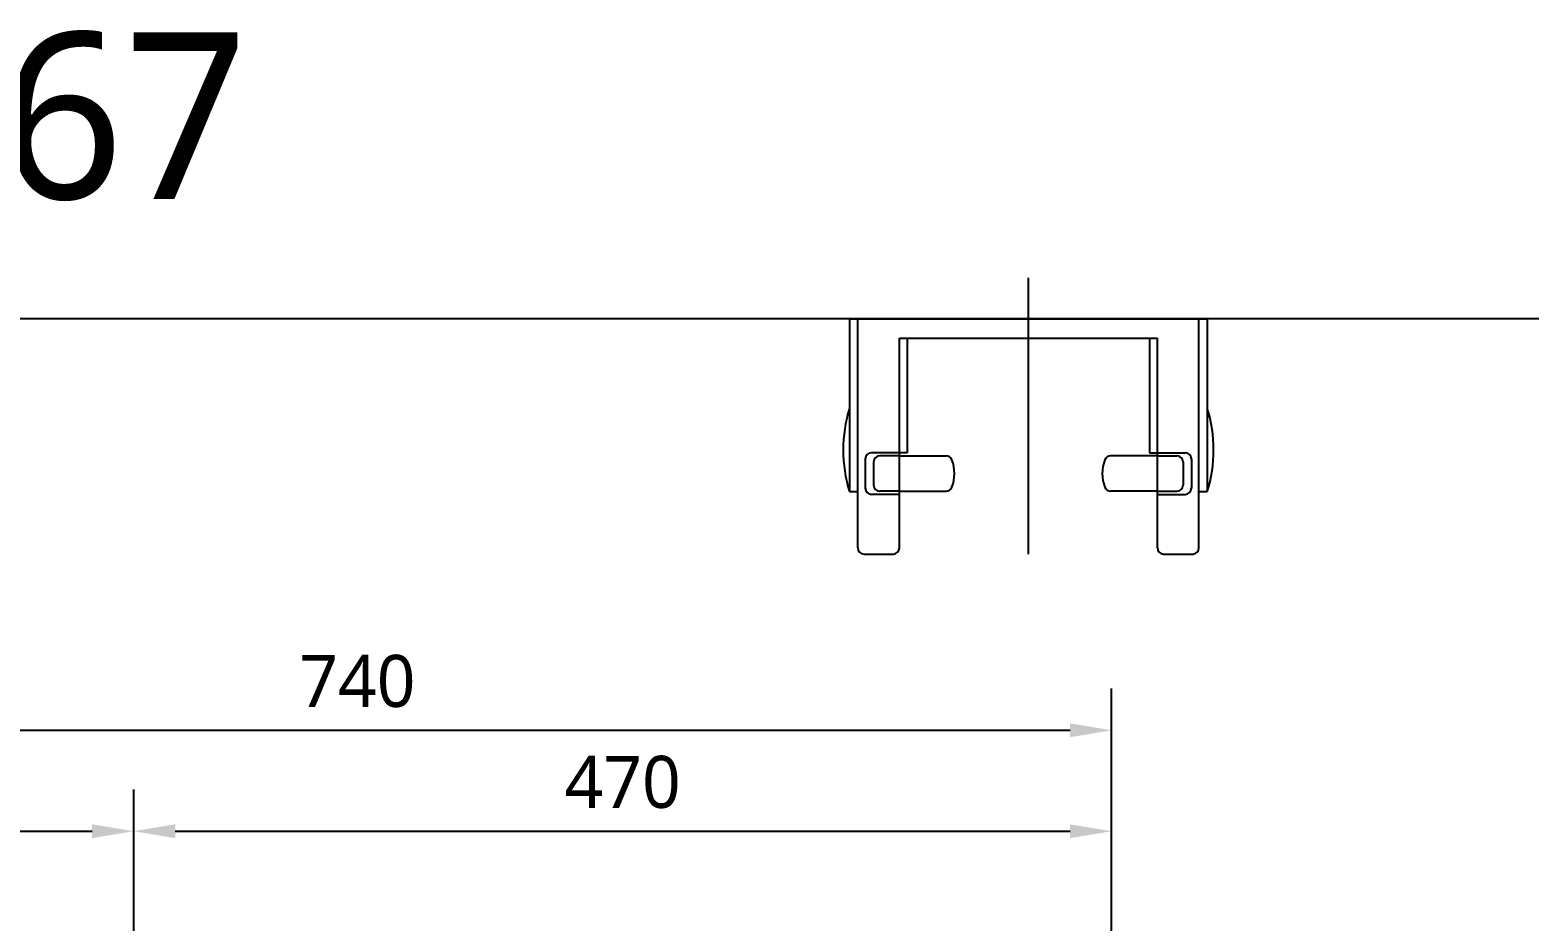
# Model space of a CAD drawing. Extents: x 2801 to 5435, y -53 to 2196.
# Drawn here: x 3215 to 3935, y 1768 to 2196 of the extents above; entities that cross this region are included whole.
import ezdxf

# ---------------------------------------------------------------- set-up
doc = ezdxf.new("R2010")
doc.units = 0
doc.header["$LTSCALE"] = 20
doc.header["$MEASUREMENT"] = 0
doc.layers.get('0').update_dxf_attribs({"linetype": 'CONTINUOUS'})
doc.layers.get('DEFPOINTS').update_dxf_attribs({"linetype": 'CONTINUOUS'})
for name, color, linetype in [('1', 1, 'CONTINUOUS'), ('3', 3, 'CONTINUOUS'), ('4', 4, 'CONTINUOUS'), ('6', 6, 'CONTINUOUS')]:
    doc.layers.add(name, color=color, linetype=linetype)
doc.styles.add('GHS', font='romans', dxfattribs={"bigfont": 'ghs'})
doc.styles.get("Standard").update_dxf_attribs({"font": 'NanumGothic.ttf'})
doc.dimstyles.get("Standard").update_dxf_attribs({"dimtxt": 0.18, "dimasz": 0.18, "dimexe": 0.18, "dimexo": 0.0625, "dimgap": 0.09, "dimtad": 0, "dimtih": 1, "dimtoh": 1, "dimdec": 4, "dimzin": 0, "dimdsep": 46, "dimtxsty": 'Standard', "dimcen": 0.09, "dimadec": 0, "dimazin": 0, "dimtfac": 1, "dimtdec": 4, "dimtofl": 0, "dimtmove": 0, "dimatfit": 3, "dimfxl": 0, "dimtolj": 1, "dimtzin": 0, "dimarcsym": 0})

# ---------------------------------------------------------------- blocks, each defined once
blk = doc.blocks.new('*D56')
at = {"layer": '3', "color": 3, "lineweight": -2}
for p, q in [((2994.37, 1702.68), (2994.37, 1880.03)), ((3734.37, 1557.68), (3734.37, 1880.03)), ((3014.37, 1860.03), (3714.37, 1860.03))]:
    blk.add_line(p, q, dxfattribs=at)
at = {"layer": '3', "color": 3}
for points in [[(3014.37, 1863.36), (3014.37, 1856.69), (2994.37, 1860.03)], [(3714.37, 1863.36), (3714.37, 1856.69), (3734.37, 1860.03)]]:
    blk.add_solid(points, dxfattribs=at)
at = {"layer": 'DEFPOINTS', "color": 0}
for p in [(3734.37, 1860.03), (2994.37, 1702.68), (3734.37, 1557.68)]:
    blk.add_point(p, dxfattribs=at)
at = {"layer": '3', "color": 2, "insert": (3371.87, 1883.55), "char_height": 25, "attachment_point": 5}
blk.add_mtext('\\A1;740', dxfattribs=at)
blk = doc.blocks.new('*D57')
at = {"layer": '3', "color": 3, "lineweight": -2}
for p, q in [((3099.37, 1627.68), (3099.37, 1831.53)), ((3264.37, 1627.68), (3264.37, 1831.53)), ((3119.37, 1811.53), (3244.37, 1811.53))]:
    blk.add_line(p, q, dxfattribs=at)
at = {"layer": '3', "color": 3}
for points in [[(3119.37, 1814.87), (3119.37, 1808.2), (3099.37, 1811.53)], [(3244.37, 1814.87), (3244.37, 1808.2), (3264.37, 1811.53)]]:
    blk.add_solid(points, dxfattribs=at)
at = {"layer": 'DEFPOINTS', "color": 0}
for p in [(3264.37, 1811.53), (3099.37, 1627.68), (3264.37, 1627.68)]:
    blk.add_point(p, dxfattribs=at)
at = {"layer": '3', "color": 2, "insert": (3181.87, 1835.14), "char_height": 25, "attachment_point": 5}
blk.add_mtext('\\A1;165', dxfattribs=at)
blk = doc.blocks.new('*D58')
at = {"layer": '3', "color": 3, "lineweight": -2}
for p, q in [((3264.37, 1627.68), (3264.37, 1831.53)), ((3734.37, 1557.68), (3734.37, 1831.53)), ((3284.37, 1811.53), (3714.37, 1811.53))]:
    blk.add_line(p, q, dxfattribs=at)
at = {"layer": '3', "color": 3}
for points in [[(3284.37, 1814.87), (3284.37, 1808.2), (3264.37, 1811.53)], [(3714.37, 1814.87), (3714.37, 1808.2), (3734.37, 1811.53)]]:
    blk.add_solid(points, dxfattribs=at)
at = {"layer": 'DEFPOINTS', "color": 0}
for p in [(3734.37, 1811.53), (3264.37, 1627.68), (3734.37, 1557.68)]:
    blk.add_point(p, dxfattribs=at)
at = {"layer": '3', "color": 2, "insert": (3499.37, 1835.05), "char_height": 25, "attachment_point": 5}
blk.add_mtext('\\A1;470', dxfattribs=at)

msp = doc.modelspace()

# ---------------------------------------------------------------- linework, layer by layer
at = {"layer": '1'}
msp.add_line((3694.36608, 1944.67694), (3694.36608, 2077.4356), dxfattribs=at)
at = {"layer": '4'}
for p, q in [((3608.36608, 2057.67694), (3780.36608, 2057.67694)), ((3608.36608, 2057.67694), (3608.36608, 1974.67694)), ((3612.36608, 1947.67694), (3612.36608, 2057.67694)), ((3776.36608, 1947.67694), (3776.36608, 2057.67694)), ((3780.36608, 2057.67694), (3780.36608, 1974.67694)), ((3632.36608, 2048.37125), (3756.36608, 2048.37125)), ((3632.36608, 1947.67694), (3632.36608, 2048.37125)), ((3636.13859, 2048.37125), (3636.13859, 1993.37125)), ((3752.59356, 2048.37125), (3752.59356, 1993.37125)), ((3756.36608, 1947.67694), (3756.36608, 2048.37125)), ((3615.99127, 1990.37125), (3615.99127, 1976.37125)), ((3632.36608, 1993.37125), (3618.99127, 1993.37125)), ((3619.99127, 1988.87125), (3619.99127, 1977.87125)), ((3632.36608, 1991.87125), (3622.99127, 1991.87125)), ((3636.13859, 1993.37125), (3632.36608, 1993.37125)), ((3632.36608, 1991.87125), (3654.82101, 1991.87125)), ((3756.36608, 1991.87125), (3733.91115, 1991.87125)), ((3752.59356, 1993.37125), (3756.36608, 1993.37125)), ((3756.36608, 1993.37125), (3769.74088, 1993.37125)), ((3756.36608, 1991.87125), (3765.74088, 1991.87125)), ((3768.74088, 1988.87125), (3768.74088, 1977.87125)), ((3772.74088, 1990.37125), (3772.74088, 1976.37125)), ((3608.36608, 1974.67694), (3612.36608, 1974.67694)), ((3632.36608, 1974.87125), (3622.99127, 1974.87125)), ((3632.36608, 1974.87125), (3654.82101, 1974.87125)), ((3756.36608, 1974.87125), (3733.91115, 1974.87125)), ((3756.36608, 1974.87125), (3765.74088, 1974.87125)), ((3776.36608, 1974.67694), (3780.36608, 1974.67694)), ((3632.36608, 1973.37125), (3618.99127, 1973.37125)), ((3756.36608, 1973.37125), (3769.74088, 1973.37125)), ((3615.36608, 1944.67694), (3629.36608, 1944.67694)), ((3759.36608, 1944.67694), (3773.36608, 1944.67694))]:
    msp.add_line(p, q, dxfattribs=at)
for centre, radius, start, end in [((3673.54263, 1994.67694), 68.17612, 162.94090658, 197.05909342), ((3715.18952, 1994.67694), 68.17612, 342.94090658, 17.05909342), ((3618.99127, 1990.37125), 3, 90, 180), ((3622.99127, 1988.87125), 3, 90, 180), ((3654.82101, 1988.87125), 3, 20.74302765, 90), ((3640.29867, 1983.37125), 18.52895, 339.25697235, 20.74302765), ((3748.43348, 1983.37125), 18.52895, 159.25697235, 200.74302765), ((3733.91115, 1988.87125), 3, 90, 159.25697235), ((3765.74088, 1988.87125), 3, 0, 90), ((3769.74088, 1990.37125), 3, 0, 90), ((3618.99127, 1976.37125), 3, 180, 270), ((3622.99127, 1977.87125), 3, 180, 270), ((3654.82101, 1977.87125), 3, 270, 339.25697235), ((3733.91115, 1977.87125), 3, 200.74302765, 270), ((3765.74088, 1977.87125), 3, 270, 0), ((3769.74088, 1976.37125), 3, 270, 0), ((3615.36608, 1947.67694), 3, 180, 270), ((3629.36608, 1947.67694), 3, 270, 0), ((3759.36608, 1947.67694), 3, 180, 270), ((3773.36608, 1947.67694), 3, 270, 0)]:
    msp.add_arc(centre, radius, start, end, dxfattribs=at)
at = {"layer": '6'}
msp.add_lwpolyline([(5434.51866, 2057.67694), (2974.36608, 2057.67694), (2974.36608, 157.67694), (4873.33561, 157.67694), (4873.33561, 1157.67694)], dxfattribs=at)

# ---------------------------------------------------------------- texts
at = {"insert": (2975.2244, 2195.3406), "char_height": 80, "width": 563.3, "attachment_point": 1, "style": 'GHS'}
msp.add_mtext('{\\fNanumGothic|b0|i0|c0|p50;CC-767}', dxfattribs=at)

# ---------------------------------------------------------------- dimensions: what is measured, and where the dimension line sits
at = {"layer": '3'}
for base, p1, p2, picture, middle in [((3734.36608, 1860.02656), (2994.36608, 1702.67694), (3734.36608, 1557.67694), '*D56', (3371.86608, 1860.02656)), ((3264.36608, 1811.53225), (3099.36608, 1627.67856), (3264.36608, 1627.67694), '*D57', (3181.86608, 1811.53225))]:
    dim = msp.add_linear_dim(base=base, p1=p1, p2=p2, dimstyle='Standard', override={"dimtxt": 25, "dimasz": 20, "dimexe": 20, "dimexo": 0, "dimgap": 10, "dimtad": 1, "dimtih": 0, "dimzin": 8, "dimclrd": 3, "dimclre": 3, "dimclrt": 2, "dimtix": 1, "dimtofl": 1, "dimarcsym": 1}, dxfattribs=at)
    dim.commit()
    dim.dimension.update_dxf_attribs({"geometry": picture, "text_midpoint": middle, "dimtype": 160})
dim = msp.add_linear_dim(base=(3734.36608, 1811.53225), p1=(3264.36608, 1627.67694), p2=(3734.36608, 1557.67694), dimstyle='Standard', override={"dimtxt": 25, "dimasz": 20, "dimexe": 20, "dimexo": 0, "dimgap": 10, "dimtad": 1, "dimtih": 0, "dimzin": 8, "dimclrd": 3, "dimclre": 3, "dimclrt": 2, "dimtix": 1, "dimtofl": 1, "dimarcsym": 1}, dxfattribs=at)
dim.commit()
dim.dimension.update_dxf_attribs({"geometry": '*D58', "text_midpoint": (3499.36608, 1835.05157)})

doc.saveas('drawing.dxf')
